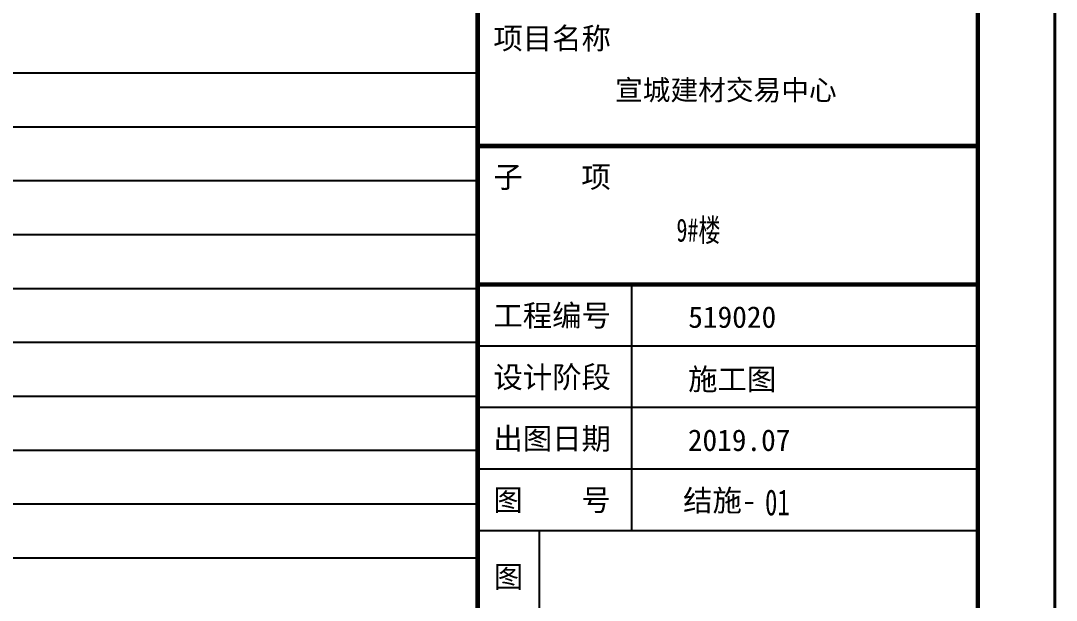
# Model space of a CAD drawing. Extents: x 447413 to 2975780, y -1432727 to 1301644.
# Drawn here: x 2335160 to 2348619, y 893577 to 901108 of the extents above; entities that cross this region are included whole.
import ezdxf
from ezdxf.enums import TextEntityAlignment as Align

# ---------------------------------------------------------------- set-up
doc = ezdxf.new("R2010")
doc.units = 0
doc.header["$LTSCALE"] = 1000
doc.header["$MEASUREMENT"] = 0
doc.linetypes.add('CONTINOUS', pattern=[0])
for name, color, linetype in [('PUB_HATCH', 8, 'Continuous'), ('THIN', 7, 'Continuous'), ('图框', 253, 'Continuous'), ('图纸编号', 6, 'Continuous')]:
    doc.layers.add(name, color=color, linetype=linetype)
doc.layers.add('辅助层', color=175, linetype='CONTINOUS', plot=False)
doc.styles.add('ASDF', font='')
doc.styles.add('cx_biaoti', font='')
doc.styles.add('HT', font='simhei.ttf')
doc.styles.get("Standard").update_dxf_attribs({"font": 'tssdeng.shx', "bigfont": 'hztxt.shx'})
doc.styles.add('STYLE3', font='', dxfattribs={"height": 5})
doc.styles.get('ASDF').set_extended_font_data('SimSun')
doc.styles.get('cx_biaoti').set_extended_font_data('SimSun')
doc.styles.get('STYLE3').set_extended_font_data('SimSun')

# ---------------------------------------------------------------- blocks, each defined once
blk = doc.blocks.new('新块A1图框')
at = {"layer": '图框', "color": 153}
for p, q in [((52699, -108474), (52699, -111674)), ((57199, -109274), (50699, -109274)), ((57199, -110074), (50699, -110074)), ((57199, -110874), (50699, -110874)), ((57199, -111674), (50699, -111674)), ((51499, -111674), (51499, -114074))]:
    blk.add_line(p, q, dxfattribs=at)
at = {"layer": '图框', "color": 153, "const_width": 58}
for points in [[(50699, -69074), (57199, -69074), (57199, -126474), (50699, -126474)], [(50699, -97274), (57199, -97274), (57199, -126474), (50699, -126474)]]:
    blk.add_lwpolyline(points, close=True, dxfattribs=at)
for points in [[(57199, -106674), (50699, -106674)], [(50699, -108474), (57199, -108474)]]:
    blk.add_lwpolyline(points, dxfattribs=at)
at = {"layer": '图框', "color": 153, "style": 'cx_biaoti'}
for s, p in [('项目名称', (50903, -105416)), ('子    项', (50903, -107216)), ('工程编号', (50903, -109017)), ('设计阶段', (50903, -109817)), ('出图日期', (50903, -110617)), ('图    号', (50903, -111414))]:
    blk.add_text(s, height=280, dxfattribs=at).set_placement(p)
blk.add_text('图', height=280, dxfattribs=at).set_placement((51099, -112274), align=Align.MIDDLE)
blk = doc.blocks.new('A1')
at = {"layer": '图框', "color": 2, "const_width": 40}
blk.add_lwpolyline([(2104618, 748109), (2188718, 748109), (2188718, 688709), (2104618, 688709)], close=True, dxfattribs=at)
at = {"layer": '图框', "color": 153, "const_width": 58}
blk.add_lwpolyline([(2107118, 747109), (2181218, 747109), (2181218, 689709), (2107118, 689709)], close=True, dxfattribs=at)
at = {"layer": '图框'}
blk.add_blockref('新块A1图框', (2130519, 816183), dxfattribs=at)
at = {"layer": '图框', "color": 153}
for s, height, style, p in [('宣城建材交易中心', 264, 'HT', (2184443, 710242)), ('519020', 280, 'cx_biaoti', (2184526, 707284)), ('施工图', 280, 'cx_biaoti', (2184526, 706484)), ('2019.07', 280, 'cx_biaoti', (2184616, 705684)), ('结施-', 280, 'cx_biaoti', (2184365, 704908))]:
    blk.add_text(s, height=height, dxfattribs=dict(at, style=style)).set_placement(p, align=Align.MIDDLE)
blk = doc.blocks.new('图纸编号')
at = {"layer": '图纸编号', "color": 0, "style": 'STYLE3', "width": 0.7}
blk.add_attdef('图纸编号', (2625405.5, 142894.5), '', height=260, dxfattribs=at)
blk = doc.blocks.new('子项')
at = {"layer": 'PUB_HATCH'}
blk.add_attdef('子项', (1391731, 380621), '', height=350, dxfattribs=at)

msp = doc.modelspace()

# ---------------------------------------------------------------- linework, layer by layer
at = {"layer": 'THIN'}
msp.add_lwpolyline([(2266999.3, 937080), (2341099.3, 937080), (2341099.3, 879680), (2266999.3, 879680)], close=True, dxfattribs=at)
at = {"layer": '辅助层'}
for p, q in [((2266999.3, 900430), (2341099.3, 900430)), ((2266999.3, 899730), (2341099.3, 899730)), ((2266999.3, 899030), (2341099.3, 899030)), ((2266999.3, 898330), (2341099.3, 898330)), ((2266999.3, 897630), (2341099.3, 897630)), ((2266999.3, 896930), (2341099.3, 896930)), ((2266999.3, 896230), (2341099.3, 896230)), ((2266999.3, 895530), (2341099.3, 895530)), ((2266999.3, 894830), (2341099.3, 894830)), ((2266999.3, 894130), (2341099.3, 894130))]:
    msp.add_line(p, q, dxfattribs=at)

# ---------------------------------------------------------------- block references
msp.add_blockref('A1', (159881.3, 189971.3))
ref = msp.add_blockref('子项', (1508643.8, 669774.8), dxfattribs=dict(xscale=0.6, yscale=0.6, zscale=0.6))
ref.add_attrib('子项', '9#楼', dxfattribs={"layer": 'PUB_HATCH', "height": 300, "style": 'ASDF', "width": 0.7}).set_placement((2343682.4, 898147.4), align=Align.BOTTOM_LEFT)
at = {"layer": '图纸编号', "color": 6, "xscale": 1.296, "yscale": 1.296, "zscale": 1.296}
msp.add_blockref('图纸编号', (-1057691.3, 709489.6, 0), dxfattribs=at).add_auto_attribs({'图纸编号': '01'})

doc.saveas('drawing.dxf')
